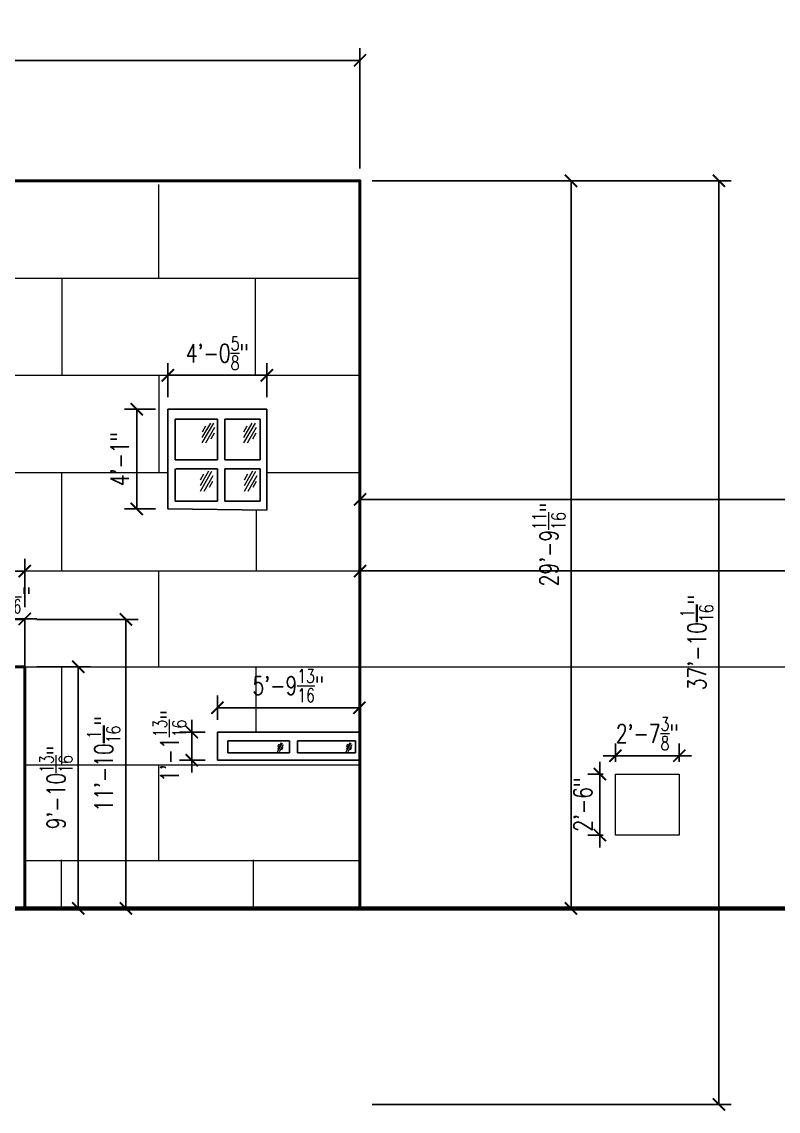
# Model space of a CAD drawing. Header units: inches. Extents: x -4012361 to -4008495, y 4010077 to 4012579.
# Drawn here: x -4011890 to -4011519, y 4011748 to 4012284 of the extents above; entities that cross this region are included whole.
import ezdxf

# ---------------------------------------------------------------- set-up
doc = ezdxf.new("R2010")
doc.units = ezdxf.units.IN
doc.header["$LTSCALE"] = 0.5
doc.header["$MEASUREMENT"] = 0
doc.layers.get('0').update_dxf_attribs({"color": 250})
doc.layers.get('Defpoints').update_dxf_attribs({"color": 250})
for name, color, linetype, lineweight in [('Cut', 250, 'Continuous', 60), ('Distant Edges', 250, 'Continuous', 18), ('Large Dimensions', 1, 'Continuous', 30), ('Small Dimensions', 170, 'Continuous', 15), ('Surface Edge', 250, 'Continuous', 25), ('Texture', 250, 'Continuous', 9), ('Thickest Edge', 250, 'Continuous', 40)]:
    doc.layers.add(name, color=color, linetype=linetype, lineweight=lineweight)
doc.styles.add('Arch-Dim', font='romans.shx', dxfattribs={"width": 0.75})
doc.styles.add('RomanS', font='romans.shx')
doc.dimstyles.new('Annotative', dxfattribs={"dimscale": 96, "dimtxt": 0.09375, "dimasz": 0.0625, "dimexe": 0.0625, "dimexo": 0.0625, "dimgap": 0.03125, "dimtad": 1, "dimdec": 4, "dimzin": 3, "dimdsep": 46, "dimlunit": 4, "dimtxsty": 'Arch-Dim', "dimblk": 'ARCHTICK', "dimcen": 0.09375, "dimazin": 2, "dimtfac": 0.75, "dimtdec": 4, "dimtix": 1, "dimtmove": 2, "dimatfit": 3, "dimfxl": 1, "dimtolj": 1, "dimtzin": 0, "dimarcsym": 0})

# ---------------------------------------------------------------- blocks, each defined once
blk = doc.blocks.new('_ArchTick')
at = {"color": 0, "linetype": 'ByBlock', "const_width": 0.15}
blk.add_lwpolyline([(-0.5, -0.5), (0.5, 0.5)], dxfattribs=at)
blk = doc.blocks.new('*D22')
at = {"layer": 'Defpoints', "color": 0, "transparency": 16777216}
for p in [(-4011724.06, 4012264.88), (-4012297.69, 4012205.69), (-4011724.06, 4012205.69)]:
    blk.add_point(p, dxfattribs=at)
at = {"layer": 'Large Dimensions', "color": 0, "lineweight": -2, "transparency": 16777216}
for p, q in [((-4012297.69, 4012211.69), (-4012297.69, 4012270.88)), ((-4011724.06, 4012211.69), (-4011724.06, 4012270.88)), ((-4012297.69, 4012264.88), (-4011724.06, 4012264.88))]:
    blk.add_line(p, q, dxfattribs=at)
at = {"layer": 'Large Dimensions', "color": 0, "lineweight": -2, "transparency": 16777216, "xscale": 6, "yscale": 6, "zscale": 6, "rotation": 180}
blk.add_blockref('_ArchTick', (-4012297.69, 4012264.88), dxfattribs=at)
at = {"layer": 'Large Dimensions', "color": 0, "lineweight": -2, "transparency": 16777216, "xscale": 6, "yscale": 6, "zscale": 6}
blk.add_blockref('_ArchTick', (-4011724.06, 4012264.88), dxfattribs=at)
at = {"layer": 'Large Dimensions', "color": 0, "transparency": 16777216, "insert": (-4012010.88, 4012275.75), "char_height": 9, "attachment_point": 5, "style": 'RomanS'}
blk.add_mtext('\\A1;47\'-9{\\H0.75x;\\S5/8;}"', dxfattribs=at)
blk = doc.blocks.new('*D23')
at = {"layer": 'Defpoints', "color": 0, "transparency": 16777216}
for p in [(-4011724.06, 4012205.69), (-4011724.06, 4011751.63), (-4011547.69, 4011751.63)]:
    blk.add_point(p, dxfattribs=at)
at = {"layer": 'Large Dimensions', "color": 0, "lineweight": -2, "transparency": 16777216}
for p, q in [((-4011718.06, 4012205.69), (-4011541.69, 4012205.69)), ((-4011547.69, 4012205.69), (-4011547.69, 4011751.63)), ((-4011718.06, 4011751.63), (-4011541.69, 4011751.63))]:
    blk.add_line(p, q, dxfattribs=at)
at = {"layer": 'Large Dimensions', "color": 0, "lineweight": -2, "transparency": 16777216, "xscale": 6, "yscale": 6, "zscale": 6}
for p, rotation in [((-4011547.69, 4012205.69), 90), ((-4011547.69, 4011751.63), 270)]:
    blk.add_blockref('_ArchTick', p, dxfattribs=dict(at, rotation=rotation))
at = {"layer": 'Large Dimensions', "color": 0, "transparency": 16777216, "insert": (-4011558.56, 4011978.66), "char_height": 9, "attachment_point": 5, "rotation": 90, "style": 'Arch-Dim'}
blk.add_mtext('\\A1;37\'-10{\\H0.75x;\\S1/16;}"', dxfattribs=at)
blk = doc.blocks.new('*D24')
at = {"layer": 'Defpoints', "color": 0, "transparency": 16777216}
for p in [(-4011046, 4012049.07), (-4011724, 4011966.82), (-4011046, 4011966.75)]:
    blk.add_point(p, dxfattribs=at)
at = {"layer": 'Large Dimensions', "color": 0, "lineweight": -2, "transparency": 16777216}
for p, q in [((-4011724, 4011972.82), (-4011724, 4012055.07)), ((-4011046, 4011972.75), (-4011046, 4012055.07)), ((-4011724, 4012049.07), (-4011046, 4012049.07))]:
    blk.add_line(p, q, dxfattribs=at)
at = {"layer": 'Large Dimensions', "color": 0, "lineweight": -2, "transparency": 16777216, "xscale": 6, "yscale": 6, "zscale": 6, "rotation": 180}
blk.add_blockref('_ArchTick', (-4011724, 4012049.07), dxfattribs=at)
at = {"layer": 'Large Dimensions', "color": 0, "lineweight": -2, "transparency": 16777216, "xscale": 6, "yscale": 6, "zscale": 6}
blk.add_blockref('_ArchTick', (-4011046, 4012049.07), dxfattribs=at)
at = {"layer": 'Large Dimensions', "color": 0, "transparency": 16777216, "insert": (-4011385, 4012057.42), "char_height": 9, "attachment_point": 5, "style": 'Arch-Dim'}
blk.add_mtext('\\A1;56\'-6"', dxfattribs=at)
blk = doc.blocks.new('*D25')
at = {"layer": 'Defpoints', "color": 0, "transparency": 16777216}
for p in [(-4011174.56, 4012013.88), (-4011724, 4011966.75), (-4011174.56, 4011966.75)]:
    blk.add_point(p, dxfattribs=at)
at = {"layer": 'Small Dimensions', "color": 0, "lineweight": -2, "transparency": 16777216}
for p, q in [((-4011724, 4011972.75), (-4011724, 4012019.88)), ((-4011174.56, 4011972.75), (-4011174.56, 4012019.88)), ((-4011724, 4012013.88), (-4011174.56, 4012013.88))]:
    blk.add_line(p, q, dxfattribs=at)
at = {"layer": 'Small Dimensions', "color": 0, "lineweight": -2, "transparency": 16777216, "xscale": 6, "yscale": 6, "zscale": 6, "rotation": 180}
blk.add_blockref('_ArchTick', (-4011724, 4012013.88), dxfattribs=at)
at = {"layer": 'Small Dimensions', "color": 0, "lineweight": -2, "transparency": 16777216, "xscale": 6, "yscale": 6, "zscale": 6}
blk.add_blockref('_ArchTick', (-4011174.56, 4012013.88), dxfattribs=at)
at = {"layer": 'Small Dimensions', "color": 0, "transparency": 16777216, "insert": (-4011449.28, 4012024.75), "char_height": 9, "attachment_point": 5, "style": 'Arch-Dim'}
blk.add_mtext('\\A1;45\'-9{\\H0.75x;\\S7/16;}"', dxfattribs=at)
blk = doc.blocks.new('*D28')
at = {"layer": 'Defpoints', "color": 0, "transparency": 16777216}
for p in [(-4011724.06, 4012205.69), (-4011724.06, 4011848), (-4011620.38, 4011848)]:
    blk.add_point(p, dxfattribs=at)
at = {"layer": 'Small Dimensions', "color": 0, "lineweight": -2, "transparency": 16777216}
for p, q in [((-4011718.06, 4012205.69), (-4011614.38, 4012205.69)), ((-4011620.38, 4012205.69), (-4011620.38, 4011848)), ((-4011718.06, 4011848), (-4011614.38, 4011848))]:
    blk.add_line(p, q, dxfattribs=at)
at = {"layer": 'Small Dimensions', "color": 0, "lineweight": -2, "transparency": 16777216, "xscale": 6, "yscale": 6, "zscale": 6}
for p, rotation in [((-4011620.38, 4012205.69), 90), ((-4011620.38, 4011848), 270)]:
    blk.add_blockref('_ArchTick', p, dxfattribs=dict(at, rotation=rotation))
at = {"layer": 'Small Dimensions', "color": 0, "transparency": 16777216, "insert": (-4011631.25, 4012026.85), "char_height": 9, "attachment_point": 5, "rotation": 90, "style": 'Arch-Dim'}
blk.add_mtext('\\A1;29\'-9{\\H0.75x;\\S11/16;}"', dxfattribs=at)
blk = doc.blocks.new('*D31')
at = {"layer": 'Defpoints', "color": 0, "transparency": 16777216}
for p in [(-4011888.75, 4011990.07), (-4011839.06, 4011990.07), (-4011888.75, 4011848)]:
    blk.add_point(p, dxfattribs=at)
at = {"layer": 'Large Dimensions', "color": 0, "lineweight": -2, "transparency": 16777216}
for p, q in [((-4011882.75, 4011990.07), (-4011833.06, 4011990.07)), ((-4011839.06, 4011848), (-4011839.06, 4011990.07)), ((-4011882.75, 4011848), (-4011833.06, 4011848))]:
    blk.add_line(p, q, dxfattribs=at)
at = {"layer": 'Large Dimensions', "color": 0, "lineweight": -2, "transparency": 16777216, "xscale": 6, "yscale": 6, "zscale": 6}
for p, rotation in [((-4011839.06, 4011990.07), 90), ((-4011839.06, 4011848), 270)]:
    blk.add_blockref('_ArchTick', p, dxfattribs=dict(at, rotation=rotation))
at = {"layer": 'Large Dimensions', "color": 0, "transparency": 16777216, "insert": (-4011849.94, 4011919.04), "char_height": 9, "attachment_point": 5, "rotation": 90, "style": 'Arch-Dim'}
blk.add_mtext('\\A1;11\'-10{\\H0.75x;\\S1/16;}"', dxfattribs=at)
blk = doc.blocks.new('*D32')
at = {"layer": 'Defpoints', "color": 0, "transparency": 16777216}
for p in [(-4011888.75, 4012013.82), (-4011989.88, 4011990.07), (-4011888.75, 4011990.07)]:
    blk.add_point(p, dxfattribs=at)
at = {"layer": 'Large Dimensions', "color": 0, "lineweight": -2, "transparency": 16777216}
for p, q in [((-4011989.88, 4011996.07), (-4011989.88, 4012019.82)), ((-4011888.75, 4011996.07), (-4011888.75, 4012019.82)), ((-4011989.88, 4012013.82), (-4011888.75, 4012013.82))]:
    blk.add_line(p, q, dxfattribs=at)
at = {"layer": 'Large Dimensions', "color": 0, "lineweight": -2, "transparency": 16777216, "xscale": 6, "yscale": 6, "zscale": 6, "rotation": 180}
blk.add_blockref('_ArchTick', (-4011989.88, 4012013.82), dxfattribs=at)
at = {"layer": 'Large Dimensions', "color": 0, "lineweight": -2, "transparency": 16777216, "xscale": 6, "yscale": 6, "zscale": 6}
blk.add_blockref('_ArchTick', (-4011888.75, 4012013.82), dxfattribs=at)
at = {"layer": 'Large Dimensions', "color": 0, "transparency": 16777216, "insert": (-4011939.31, 4012024.69), "char_height": 9, "attachment_point": 5, "style": 'Arch-Dim'}
blk.add_mtext('\\A1;8\'-5{\\H0.75x;\\S1/8;}"', dxfattribs=at)
blk = doc.blocks.new('*D34')
at = {"layer": 'Defpoints', "color": 0, "transparency": 16777216}
for p in [(-4011917.81, 4011990.32), (-4011917.81, 4011990.07), (-4011888.75, 4011990.07)]:
    blk.add_point(p, dxfattribs=at)
at = {"layer": 'Small Dimensions', "color": 0, "lineweight": -2, "transparency": 16777216}
for p, q in [((-4011917.81, 4011996.07), (-4011917.81, 4011996.32)), ((-4011888.75, 4011996.07), (-4011888.75, 4011996.32)), ((-4011917.81, 4011990.32), (-4011923.81, 4011990.32)), ((-4011888.75, 4011990.32), (-4011917.81, 4011990.32)), ((-4011888.75, 4011990.32), (-4011882.75, 4011990.32))]:
    blk.add_line(p, q, dxfattribs=at)
at = {"layer": 'Small Dimensions', "color": 0, "lineweight": -2, "transparency": 16777216, "xscale": 6, "yscale": 6, "zscale": 6}
blk.add_blockref('_ArchTick', (-4011917.81, 4011990.32), dxfattribs=at)
at = {"layer": 'Small Dimensions', "color": 0, "lineweight": -2, "transparency": 16777216, "xscale": 6, "yscale": 6, "zscale": 6, "rotation": 180}
blk.add_blockref('_ArchTick', (-4011888.75, 4011990.32), dxfattribs=at)
at = {"layer": 'Small Dimensions', "color": 0, "transparency": 16777216, "insert": (-4011903.28, 4012001.19), "char_height": 9, "attachment_point": 5, "style": 'Arch-Dim'}
blk.add_mtext('\\A1;2\'-5{\\H0.75x;\\S1/16;}"', dxfattribs=at)
blk = doc.blocks.new('*D38')
at = {"layer": 'Defpoints', "color": 0, "transparency": 16777216}
for p in [(-4011888.75, 4011966.82), (-4011862.44, 4011966.82), (-4011888.75, 4011848)]:
    blk.add_point(p, dxfattribs=at)
at = {"layer": 'Small Dimensions', "color": 0, "lineweight": -2, "transparency": 16777216}
for p, q in [((-4011882.75, 4011966.82), (-4011856.44, 4011966.82)), ((-4011862.44, 4011848), (-4011862.44, 4011966.82)), ((-4011882.75, 4011848), (-4011856.44, 4011848))]:
    blk.add_line(p, q, dxfattribs=at)
at = {"layer": 'Small Dimensions', "color": 0, "lineweight": -2, "transparency": 16777216, "xscale": 6, "yscale": 6, "zscale": 6}
for p, rotation in [((-4011862.44, 4011966.82), 90), ((-4011862.44, 4011848), 270)]:
    blk.add_blockref('_ArchTick', p, dxfattribs=dict(at, rotation=rotation))
at = {"layer": 'Small Dimensions', "color": 0, "transparency": 16777216, "insert": (-4011873.31, 4011907.41), "char_height": 9, "attachment_point": 5, "rotation": 90, "style": 'Arch-Dim'}
blk.add_mtext('\\A1;9\'-10{\\H0.75x;\\S13/16;}"', dxfattribs=at)
blk = doc.blocks.new('*D41')
at = {"layer": 'Defpoints', "color": 0, "transparency": 16777216}
for p in [(-4011769.81, 4012110.07), (-4011818.44, 4012093.38), (-4011769.81, 4012093.38)]:
    blk.add_point(p, dxfattribs=at)
at = {"layer": 'Small Dimensions', "color": 0, "lineweight": -2, "transparency": 16777216}
for p, q in [((-4011818.44, 4012099.38), (-4011818.44, 4012116.07)), ((-4011769.81, 4012099.38), (-4011769.81, 4012116.07)), ((-4011818.44, 4012110.07), (-4011769.81, 4012110.07))]:
    blk.add_line(p, q, dxfattribs=at)
at = {"layer": 'Small Dimensions', "color": 0, "lineweight": -2, "transparency": 16777216, "xscale": 6, "yscale": 6, "zscale": 6, "rotation": 180}
blk.add_blockref('_ArchTick', (-4011818.44, 4012110.07), dxfattribs=at)
at = {"layer": 'Small Dimensions', "color": 0, "lineweight": -2, "transparency": 16777216, "xscale": 6, "yscale": 6, "zscale": 6}
blk.add_blockref('_ArchTick', (-4011769.81, 4012110.07), dxfattribs=at)
at = {"layer": 'Small Dimensions', "color": 0, "transparency": 16777216, "insert": (-4011794.12, 4012120.94), "char_height": 9, "attachment_point": 5, "style": 'Arch-Dim'}
blk.add_mtext('\\A1;4\'-0{\\H0.75x;\\S5/8;}"', dxfattribs=at)
blk = doc.blocks.new('*D42')
at = {"layer": 'Defpoints', "color": 0, "transparency": 16777216}
for p in [(-4011818.44, 4012093.38), (-4011833.69, 4012044.38), (-4011818.44, 4012044.38)]:
    blk.add_point(p, dxfattribs=at)
at = {"layer": 'Small Dimensions', "color": 0, "lineweight": -2, "transparency": 16777216}
for p, q in [((-4011824.44, 4012093.38), (-4011839.69, 4012093.38)), ((-4011833.69, 4012093.38), (-4011833.69, 4012044.38)), ((-4011824.44, 4012044.38), (-4011839.69, 4012044.38))]:
    blk.add_line(p, q, dxfattribs=at)
at = {"layer": 'Small Dimensions', "color": 0, "lineweight": -2, "transparency": 16777216, "xscale": 6, "yscale": 6, "zscale": 6}
for p, rotation in [((-4011833.69, 4012093.38), 90), ((-4011833.69, 4012044.38), 270)]:
    blk.add_blockref('_ArchTick', p, dxfattribs=dict(at, rotation=rotation))
at = {"layer": 'Small Dimensions', "color": 0, "transparency": 16777216, "insert": (-4011842.04, 4012068.88), "char_height": 9, "attachment_point": 5, "rotation": 90, "style": 'Arch-Dim'}
blk.add_mtext('\\A1;4\'-1"', dxfattribs=at)
blk = doc.blocks.new('*D43')
at = {"layer": 'Defpoints', "color": 0, "transparency": 16777216}
for p in [(-4011794.12, 4011946.63), (-4011794.12, 4011934.69), (-4011724.31, 4011934.69)]:
    blk.add_point(p, dxfattribs=at)
at = {"layer": 'Small Dimensions', "color": 0, "lineweight": -2, "transparency": 16777216}
for p, q in [((-4011794.12, 4011940.69), (-4011794.12, 4011952.63)), ((-4011724.31, 4011940.69), (-4011724.31, 4011952.63)), ((-4011724.31, 4011946.63), (-4011794.12, 4011946.63))]:
    blk.add_line(p, q, dxfattribs=at)
at = {"layer": 'Small Dimensions', "color": 0, "lineweight": -2, "transparency": 16777216, "xscale": 6, "yscale": 6, "zscale": 6, "rotation": 180}
blk.add_blockref('_ArchTick', (-4011794.12, 4011946.63), dxfattribs=at)
at = {"layer": 'Small Dimensions', "color": 0, "lineweight": -2, "transparency": 16777216, "xscale": 6, "yscale": 6, "zscale": 6}
blk.add_blockref('_ArchTick', (-4011724.31, 4011946.63), dxfattribs=at)
at = {"layer": 'Small Dimensions', "color": 0, "transparency": 16777216, "insert": (-4011759.22, 4011957.5), "char_height": 9, "attachment_point": 5, "style": 'Arch-Dim'}
blk.add_mtext('\\A1;5\'-9{\\H0.75x;\\S13/16;}"', dxfattribs=at)
blk = doc.blocks.new('*D44')
at = {"layer": 'Defpoints', "color": 0, "transparency": 16777216}
for p in [(-4011806.69, 4011934.69), (-4011794.13, 4011934.69), (-4011794.13, 4011920.88)]:
    blk.add_point(p, dxfattribs=at)
at = {"layer": 'Small Dimensions', "color": 0, "lineweight": -2, "transparency": 16777216}
for p, q in [((-4011806.69, 4011934.69), (-4011806.69, 4011940.69)), ((-4011800.13, 4011934.69), (-4011812.69, 4011934.69)), ((-4011806.69, 4011920.88), (-4011806.69, 4011934.69)), ((-4011800.13, 4011920.88), (-4011812.69, 4011920.88)), ((-4011806.69, 4011920.88), (-4011806.69, 4011914.88))]:
    blk.add_line(p, q, dxfattribs=at)
at = {"layer": 'Small Dimensions', "color": 0, "lineweight": -2, "transparency": 16777216, "xscale": 6, "yscale": 6, "zscale": 6}
for p, rotation in [((-4011806.69, 4011934.69), 270), ((-4011806.69, 4011920.88), 90)]:
    blk.add_blockref('_ArchTick', p, dxfattribs=dict(at, rotation=rotation))
at = {"layer": 'Small Dimensions', "color": 0, "transparency": 16777216, "insert": (-4011817.56, 4011927.79), "char_height": 9, "attachment_point": 5, "rotation": 90, "style": 'Arch-Dim'}
blk.add_mtext('\\A1;1\'-1{\\H0.75x;\\S13/16;}"', dxfattribs=at)
blk = doc.blocks.new('*D51')
at = {"layer": 'Defpoints', "color": 0, "transparency": 16777216}
for p in [(-4011567.19, 4011923.07), (-4011598.56, 4011914), (-4011567.19, 4011914)]:
    blk.add_point(p, dxfattribs=at)
at = {"layer": 'Small Dimensions', "color": 0, "lineweight": -2, "transparency": 16777216}
for p, q in [((-4011598.56, 4011920), (-4011598.56, 4011929.07)), ((-4011567.19, 4011920), (-4011567.19, 4011929.07)), ((-4011598.56, 4011923.07), (-4011604.56, 4011923.07)), ((-4011598.56, 4011923.07), (-4011567.19, 4011923.07)), ((-4011567.19, 4011923.07), (-4011561.19, 4011923.07))]:
    blk.add_line(p, q, dxfattribs=at)
at = {"layer": 'Small Dimensions', "color": 0, "lineweight": -2, "transparency": 16777216, "xscale": 6, "yscale": 6, "zscale": 6}
blk.add_blockref('_ArchTick', (-4011598.56, 4011923.07), dxfattribs=at)
at = {"layer": 'Small Dimensions', "color": 0, "lineweight": -2, "transparency": 16777216, "xscale": 6, "yscale": 6, "zscale": 6, "rotation": 180}
blk.add_blockref('_ArchTick', (-4011567.19, 4011923.07), dxfattribs=at)
at = {"layer": 'Small Dimensions', "color": 0, "transparency": 16777216, "insert": (-4011582.88, 4011933.94), "char_height": 9, "attachment_point": 5, "style": 'Arch-Dim'}
blk.add_mtext('\\A1;2\'-7{\\H0.75x;\\S3/8;}"', dxfattribs=at)
blk = doc.blocks.new('*D52')
at = {"layer": 'Defpoints', "color": 0, "transparency": 16777216}
for p in [(-4011598.56, 4011914), (-4011606.19, 4011884), (-4011598.56, 4011884)]:
    blk.add_point(p, dxfattribs=at)
at = {"layer": 'Small Dimensions', "color": 0, "lineweight": -2, "transparency": 16777216}
for p, q in [((-4011606.19, 4011914), (-4011606.19, 4011920)), ((-4011604.56, 4011914), (-4011612.19, 4011914)), ((-4011606.19, 4011914), (-4011606.19, 4011884)), ((-4011604.56, 4011884), (-4011612.19, 4011884)), ((-4011606.19, 4011884), (-4011606.19, 4011878))]:
    blk.add_line(p, q, dxfattribs=at)
at = {"layer": 'Small Dimensions', "color": 0, "lineweight": -2, "transparency": 16777216, "xscale": 6, "yscale": 6, "zscale": 6}
for p, rotation in [((-4011606.19, 4011914), 270), ((-4011606.19, 4011884), 90)]:
    blk.add_blockref('_ArchTick', p, dxfattribs=dict(at, rotation=rotation))
at = {"layer": 'Small Dimensions', "color": 0, "transparency": 16777216, "insert": (-4011614.54, 4011899), "char_height": 9, "attachment_point": 5, "rotation": 90, "style": 'Arch-Dim'}
blk.add_mtext('\\A1;2\'-6"', dxfattribs=at)

msp = doc.modelspace()

# ---------------------------------------------------------------- linework, layer by layer
at = {"layer": 'Cut'}
msp.add_line((-4011916.375, 4011848.00489), (-4010771.4375, 4011848.00489), dxfattribs=at)
at = {"layer": 'Distant Edges'}
for p, q in [((-4011724, 4011966.75489), (-4011174.5625, 4011966.75489)), ((-4011598.5625, 4011914.00489), (-4011567.1875, 4011914.00489)), ((-4011598.5625, 4011884.00489), (-4011598.5625, 4011914.00489)), ((-4011567.1875, 4011914.00489), (-4011567.1875, 4011884.00489)), ((-4011567.1875, 4011884.00489), (-4011598.5625, 4011884.00489))]:
    msp.add_line(p, q, dxfattribs=at)
at = {"layer": 'Surface Edge'}
for p, q in [((-4011818.4375, 4012044.37989), (-4011818.4375, 4012093.37989)), ((-4011818.4375, 4012093.37989), (-4011769.8125, 4012093.37989)), ((-4011769.8125, 4012093.37989), (-4011769.8125, 4012043.75489)), ((-4011814.875, 4012068.56739), (-4011814.875, 4012088.44239)), ((-4011814.875, 4012088.44239), (-4011794, 4012088.44239)), ((-4011794, 4012088.44239), (-4011794, 4012068.56739)), ((-4011773.0625, 4012088.44239), (-4011790.375, 4012088.44239)), ((-4011790.375, 4012088.44239), (-4011790.375, 4012068.56739)), ((-4011773.0625, 4012068.56739), (-4011773.0625, 4012088.44239)), ((-4011794, 4012068.56739), (-4011814.875, 4012068.56739)), ((-4011790.375, 4012068.56739), (-4011773.0625, 4012068.56739)), ((-4011814.875, 4012064.12989), (-4011814.875, 4012048.25489)), ((-4011794, 4012064.12989), (-4011814.4375, 4012064.12989)), ((-4011794, 4012048.25489), (-4011794, 4012064.12989)), ((-4011790.375, 4012064.12989), (-4011790.375, 4012048.25489)), ((-4011773.0625, 4012064.12989), (-4011790.375, 4012064.12989)), ((-4011773.0625, 4012048.25489), (-4011773.0625, 4012064.12989)), ((-4011769.8125, 4012043.75489), (-4011818.4375, 4012044.37989)), ((-4011814.875, 4012048.25489), (-4011794, 4012048.25489)), ((-4011790.375, 4012048.25489), (-4011773.0625, 4012048.25489)), ((-4011989.875, 4011990.06739), (-4011888.75, 4011990.06739)), ((-4011888.75, 4011990.06739), (-4011888.75, 4011966.81739)), ((-4011794.125, 4011920.87989), (-4011794.125, 4011934.69239)), ((-4011794.125, 4011934.69239), (-4011724.3125, 4011934.69239)), ((-4011789, 4011930.31739), (-4011789, 4011924.44239)), ((-4011758.6875, 4011930.31739), (-4011789, 4011930.31739)), ((-4011758.6875, 4011924.44239), (-4011758.6875, 4011930.31739)), ((-4011754.75, 4011930.31739), (-4011754.75, 4011924.44239)), ((-4011726.25, 4011930.31739), (-4011754.75, 4011930.31739)), ((-4011726.25, 4011924.44239), (-4011726.25, 4011930.31739)), ((-4011724.0625, 4011920.87989), (-4011794.125, 4011920.87989)), ((-4011789, 4011924.44239), (-4011758.6875, 4011924.44239)), ((-4011754.75, 4011924.44239), (-4011726.25, 4011924.44239))]:
    msp.add_line(p, q, dxfattribs=at)
at = {"layer": 'Texture'}
for p, q in [((-4011823.0625, 4012203.81739), (-4011823.0625, 4012157.56739)), ((-4012102.1875, 4012157.81739), (-4011724.125, 4012157.81739)), ((-4011870.43749, 4012110.12989), (-4011870.43749, 4012157.81739)), ((-4011775.3125, 4012110.12989), (-4011775.3125, 4012157.81739)), ((-4012297.6875, 4012110.06739), (-4011723.9375, 4012110.06739)), ((-4011822.62499, 4012062.12989), (-4011822.62499, 4012109.81739)), ((-4011797.55421, 4012086.60317), (-4011801.67143, 4012079.47192)), ((-4011801.54085, 4012076.80685), (-4011795.88494, 4012086.60317)), ((-4011777.1154, 4012086.60317), (-4011781.23263, 4012079.47192)), ((-4011781.10204, 4012076.80685), (-4011775.44614, 4012086.60317)), ((-4011799.99828, 4012085.14073), (-4011801.6472, 4012082.17579)), ((-4011795.45481, 4012084.38969), (-4011799.88442, 4012076.71737)), ((-4011795.66488, 4012081.59482), (-4011797.3138, 4012078.62989)), ((-4011779.55948, 4012085.14073), (-4011781.2084, 4012082.17579)), ((-4011775.01601, 4012084.38969), (-4011779.44562, 4012076.71737)), ((-4011775.22607, 4012081.59482), (-4011776.875, 4012078.62989)), ((-4011949.125, 4012062.31739), (-4011818.4375, 4012062.31739)), ((-4011870.5625, 4012013.87989), (-4011870.5625, 4012062.31739)), ((-4011798.4279, 4012062.91567), (-4011802.54513, 4012055.78442)), ((-4011800.87198, 4012061.45323), (-4011802.5209, 4012058.48829)), ((-4011802.41454, 4012053.11935), (-4011796.75864, 4012062.91567)), ((-4011796.32851, 4012060.70219), (-4011800.75812, 4012053.02987)), ((-4011776.8654, 4012062.91567), (-4011780.98263, 4012055.78442)), ((-4011779.30948, 4012061.45323), (-4011780.9584, 4012058.48829)), ((-4011780.85204, 4012053.11935), (-4011775.19614, 4012062.91567)), ((-4011774.76601, 4012060.70219), (-4011779.19562, 4012053.02987)), ((-4011769.8125, 4012062.31739), (-4011724.0625, 4012062.31739)), ((-4011796.53857, 4012057.90732), (-4011798.1875, 4012054.94239)), ((-4011774.97607, 4012057.90732), (-4011776.625, 4012054.94239)), ((-4011774.9375, 4012013.69239), (-4011774.9375, 4012043.75489)), ((-4011724.0625, 4012013.81739), (-4012297.625, 4012013.81739)), ((-4011822.8125, 4011966.81739), (-4011822.8125, 4012013.69239)), ((-4011888.75, 4011966.81739), (-4011724, 4011966.81739)), ((-4011870.5625, 4011918.69239), (-4011870.5625, 4011966.81739)), ((-4011775, 4011934.94239), (-4011775, 4011966.87989)), ((-4011762.79374, 4011929.34111), (-4011764.61332, 4011926.18951)), ((-4011763.87388, 4011928.6948), (-4011764.60261, 4011927.38447)), ((-4011764.55561, 4011925.01171), (-4011762.05603, 4011929.34111)), ((-4011761.86593, 4011928.36288), (-4011763.82356, 4011924.97217)), ((-4011761.95877, 4011927.12771), (-4011762.6875, 4011925.81739)), ((-4011729.04374, 4011929.34111), (-4011730.86332, 4011926.18951)), ((-4011730.12388, 4011928.6948), (-4011730.85261, 4011927.38447)), ((-4011730.80561, 4011925.01171), (-4011728.30603, 4011929.34111)), ((-4011728.11593, 4011928.36288), (-4011730.07356, 4011924.97217)), ((-4011728.20877, 4011927.12771), (-4011728.9375, 4011925.81739)), ((-4011888.75, 4011918.62989), (-4011724.0625, 4011918.62989)), ((-4011822.9375, 4011871.56739), (-4011822.9375, 4011918.25489)), ((-4011888.75, 4011871.62989), (-4011724.0625, 4011871.62989)), ((-4011870.8125, 4011871.81739), (-4011870.8125, 4011848.25489)), ((-4011776.5625, 4011871.81739), (-4011776.5625, 4011847.94239))]:
    msp.add_line(p, q, dxfattribs=at)
at = {"layer": 'Thickest Edge'}
for p, q in [((-4011918.125, 4011966.81739), (-4011888.75, 4011966.81739)), ((-4011888.75, 4011966.81739), (-4011888.75, 4011848.00489))]:
    msp.add_line(p, q, dxfattribs=at)
msp.add_lwpolyline([(-4012297.6875, 4011751.62989), (-4012297.6875, 4012205.69239), (-4011724.0625, 4012205.69239), (-4011724.0625, 4011848.00489)], dxfattribs=at)

# ---------------------------------------------------------------- dimensions: what is measured, and where the dimension line sits
at = {"layer": 'Large Dimensions'}
dim = msp.add_linear_dim(base=(-4011724.0625, 4012264.87989), p1=(-4012297.6875, 4012205.69239), p2=(-4011724.0625, 4012205.69239), dimstyle='Annotative', override={"dimtxsty": 'RomanS'}, dxfattribs=at)
dim.commit()
dim.dimension.update_dxf_attribs({"geometry": '*D22', "text_midpoint": (-4012010.875, 4012275.75489)})
for base, p1, p2, picture, middle in [((-4011547.6875, 4011751.62989), (-4011724.0625, 4012205.69239), (-4011724.0625, 4011751.62989), '*D23', (-4011558.5625, 4011978.66114)), ((-4011839.0625, 4011990.06739), (-4011888.75, 4011848.00489), (-4011888.75, 4011990.06739), '*D31', (-4011849.9375, 4011919.03614))]:
    dim = msp.add_linear_dim(base=base, p1=p1, p2=p2, angle=90, dimstyle='Annotative', dxfattribs=at)
    dim.commit()
    dim.dimension.update_dxf_attribs({"geometry": picture, "text_midpoint": middle})
for base, p1, p2, picture, middle in [((-4011046, 4012049.06739), (-4011724, 4011966.81739), (-4011046, 4011966.75489), '*D24', (-4011385, 4012057.42453)), ((-4011888.75, 4012013.81739), (-4011989.875, 4011990.06739), (-4011888.75, 4011990.06739), '*D32', (-4011939.3125, 4012024.69239))]:
    dim = msp.add_linear_dim(base=base, p1=p1, p2=p2, dimstyle='Annotative', dxfattribs=at)
    dim.commit()
    dim.dimension.update_dxf_attribs({"geometry": picture, "text_midpoint": middle})
at = {"layer": 'Small Dimensions'}
for base, p1, p2, picture, middle in [((-4011620.375, 4011848.00489), (-4011724.0625, 4012205.69239), (-4011724.0625, 4011848.00489), '*D28', (-4011631.25, 4012026.84864)), ((-4011833.6875, 4012044.37989), (-4011818.4375, 4012093.37989), (-4011818.4375, 4012044.37989), '*D42', (-4011842.04464, 4012068.87989)), ((-4011862.4375, 4011966.81739), (-4011888.75, 4011848.00489), (-4011888.75, 4011966.81739), '*D38', (-4011873.3125, 4011907.41114)), ((-4011806.6875, 4011934.69239), (-4011794.125, 4011920.87989), (-4011794.125, 4011934.69239), '*D44', (-4011817.5625, 4011927.78614)), ((-4011606.1875, 4011884.00489), (-4011598.5625, 4011914.00489), (-4011598.5625, 4011884.00489), '*D52', (-4011614.54464, 4011899.00489))]:
    dim = msp.add_linear_dim(base=base, p1=p1, p2=p2, angle=90, dimstyle='Annotative', dxfattribs=at)
    dim.commit()
    dim.dimension.update_dxf_attribs({"geometry": picture, "text_midpoint": middle})
for base, p1, p2, picture, middle in [((-4011769.8125, 4012110.06739), (-4011818.4375, 4012093.37989), (-4011769.8125, 4012093.37989), '*D41', (-4011794.125, 4012120.94239)), ((-4011174.5625, 4012013.87989), (-4011724, 4011966.75489), (-4011174.5625, 4011966.75489), '*D25', (-4011449.28125, 4012024.75489)), ((-4011917.8125, 4011990.31738), (-4011888.75, 4011990.06739), (-4011917.8125, 4011990.06739), '*D34', (-4011903.28125, 4012001.19238)), ((-4011794.125, 4011946.62989), (-4011724.3125, 4011934.69239), (-4011794.125, 4011934.69239), '*D43', (-4011759.21875, 4011957.50489)), ((-4011567.1875, 4011923.06739), (-4011598.5625, 4011914.00489), (-4011567.1875, 4011914.00489), '*D51', (-4011582.875, 4011933.94239))]:
    dim = msp.add_linear_dim(base=base, p1=p1, p2=p2, dimstyle='Annotative', dxfattribs=at)
    dim.commit()
    dim.dimension.update_dxf_attribs({"geometry": picture, "text_midpoint": middle})

doc.saveas('drawing.dxf')
